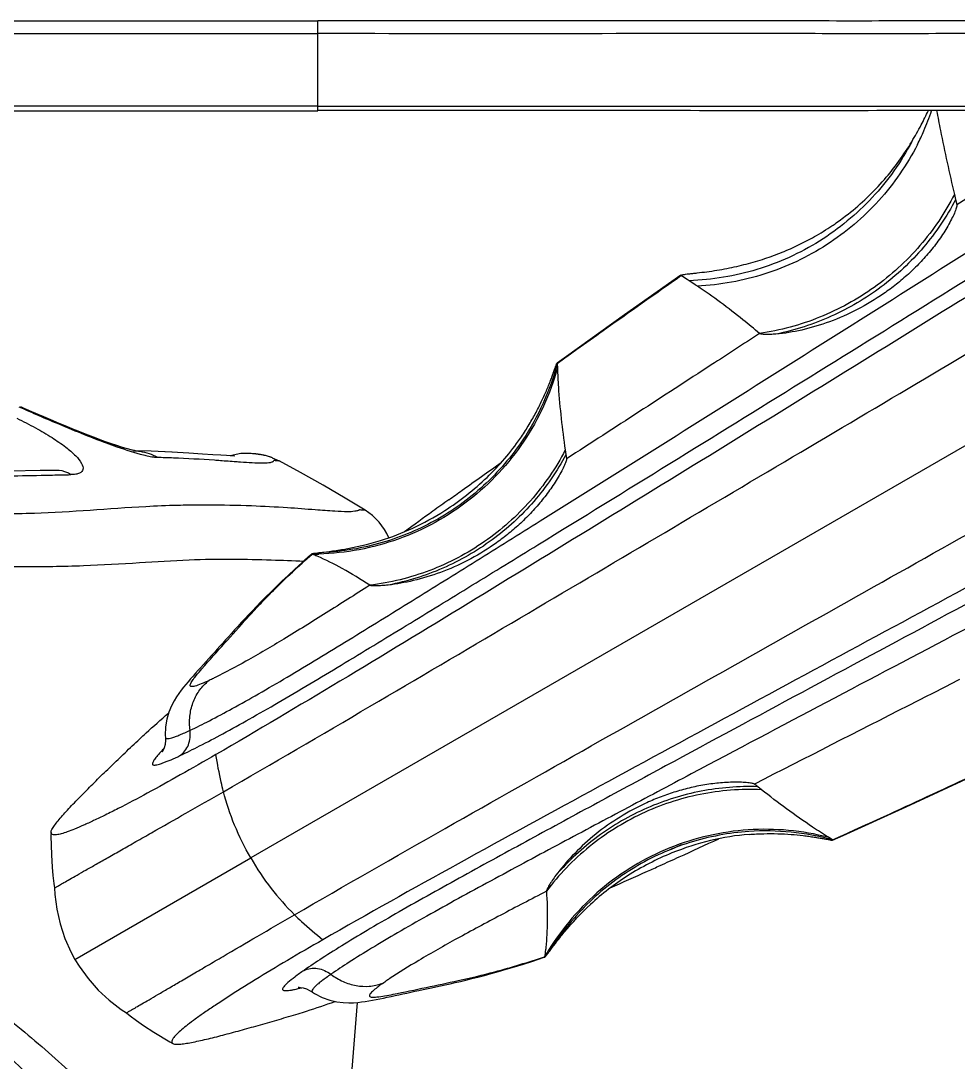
# Model space of a CAD drawing. Header units: millimetres. Extents: x -73584 to -37571, y -61249 to -50748.
# Drawn here: x -50424.94 to -50408.79, y -59242.47 to -59224.52 of the extents above; entities that cross this region are included whole.
import ezdxf

# ---------------------------------------------------------------- set-up
doc = ezdxf.new("R2010")
doc.units = ezdxf.units.MM
doc.header["$LTSCALE"] = 200
doc.layers.add('DIM', color=3, linetype='Continuous')
doc.layers.add('LAY0001_1', color=7, linetype='Continuous')

# ---------------------------------------------------------------- blocks, each defined once
blk = doc.blocks.new('12586')
at = {"color": 7, "linetype": 'Continuous'}
for p, q in [((-40059.275, -54898.156), (-40007.193, -54898.157)), ((-40040.679, -54898.375), (-40007.193, -54898.375)), ((-40007.193, -54899.626), (-40007.193, -54898.377)), ((-40007.193, -54899.626), (-40040.679, -54899.625)), ((-40007.193, -54899.705), (-40007.193, -54899.626)), ((-40040.679, -54899.705), (-40007.193, -54899.705)), ((-39996.227, -54901.148), (-39996.206, -54901.237)), ((-39996.206, -54901.237), (-39996.185, -54901.323)), ((-39989.138, -54901.493), (-40008.353, -54912.587)), ((-39989.138, -54901.493), (-40008.353, -54912.587)), ((-40002.907, -54903.944), (-40002.731, -54903.817)), ((-40002.91, -54903.94), (-40003.073, -54904.057)), ((-40003.07, -54904.061), (-40002.941, -54903.968)), ((-40002.91, -54903.94), (-40002.941, -54903.968)), ((-40002.941, -54903.968), (-40002.907, -54903.944)), ((-40003.073, -54904.057), (-40003.07, -54904.061)), ((-40003.07, -54904.061), (-40003.068, -54904.145)), ((-40003.07, -54904.061), (-40003.069, -54904.089)), ((-40003.069, -54904.089), (-40003.069, -54904.117)), ((-40003.069, -54904.117), (-40003.068, -54904.145)), ((-40002.933, -54905.553), (-40002.921, -54905.633)), ((-40002.933, -54905.553), (-40002.927, -54905.593)), ((-40002.927, -54905.593), (-40002.921, -54905.633)), ((-40002.921, -54905.633), (-40002.91, -54905.706)), ((-40009.822, -54910.509), (-40009.822, -54910.509)), ((-40009.851, -54910.706), (-40009.856, -54910.71)), ((-39999.615, -54911.359), (-39999.672, -54911.314)), ((-39999.552, -54911.41), (-39999.615, -54911.359)), ((-39999.583, -54911.385), (-39999.615, -54911.359)), ((-39999.552, -54911.41), (-39999.583, -54911.385)), ((-39998.328, -54912.275), (-39998.399, -54912.231)), ((-39998.375, -54912.246), (-39998.399, -54912.231)), ((-39998.352, -54912.26), (-39998.375, -54912.246)), ((-39998.328, -54912.275), (-39998.352, -54912.26)), ((-39998.328, -54912.275), (-39998.183, -54912.21)), ((-39998.326, -54912.279), (-39998.143, -54912.197)), ((-39998.183, -54912.21), (-39998.145, -54912.192)), ((-39998.143, -54912.197), (-39998.183, -54912.21)), ((-39998.145, -54912.192), (-39997.947, -54912.103)), ((-40001.111, -54912.438), (-40000.932, -54912.357)), ((-39998.326, -54912.279), (-39998.328, -54912.275)), ((-40011.383, -54914.336), (-40008.353, -54912.587)), ((-40007.288, -54914.899), (-40007.288, -54914.899))]:
    blk.add_line(p, q, dxfattribs=at)
for points in [[(-40000.939, -54902.54), (-40001.909, -54903.225), (-40002.91, -54903.94)], [(-40002.918, -54905.651), (-40002.915, -54905.669), (-40002.91, -54905.706)], [(-40007.299, -54907.344), (-40007.324, -54907.367), (-40007.463, -54907.491), (-40007.59, -54907.607), (-40007.707, -54907.715), (-40007.815, -54907.817), (-40007.915, -54907.913), (-40008.008, -54908.004), (-40008.095, -54908.09), (-40008.176, -54908.172), (-40008.252, -54908.25), (-40008.324, -54908.324), (-40008.391, -54908.396), (-40008.455, -54908.464), (-40008.516, -54908.53), (-40008.574, -54908.594), (-40008.63, -54908.656), (-40008.684, -54908.715), (-40008.736, -54908.773), (-40008.786, -54908.829), (-40008.834, -54908.883), (-40008.882, -54908.937), (-40008.93, -54908.99), (-40008.978, -54909.042), (-40009.026, -54909.095), (-40009.073, -54909.147), (-40009.12, -54909.199), (-40009.167, -54909.25), (-40009.213, -54909.301), (-40009.258, -54909.351), (-40009.303, -54909.401)], [(-40009.303, -54909.401), (-40009.346, -54909.45), (-40009.389, -54909.499), (-40009.431, -54909.548), (-40009.471, -54909.596), (-40009.51, -54909.645), (-40009.549, -54909.695), (-40009.589, -54909.749), (-40009.631, -54909.809), (-40009.674, -54909.88), (-40009.72, -54909.967), (-40009.763, -54910.071), (-40009.798, -54910.192), (-40009.821, -54910.329), (-40009.824, -54910.478), (-40009.822, -54910.509)], [(-40009.822, -54910.509), (-40009.821, -54910.557), (-40009.829, -54910.631), (-40009.844, -54910.689), (-40009.86, -54910.728), (-40009.872, -54910.751), (-40009.878, -54910.762), (-40009.879, -54910.762)], [(-39999.615, -54911.359), (-39999.643, -54911.337), (-39999.658, -54911.325)], [(-39998.143, -54912.197), (-39997.056, -54911.703), (-39995.945, -54911.189)], [(-40011.793, -54912.149), (-40011.794, -54912.208), (-40011.788, -54912.532), (-40011.775, -54912.743), (-40011.762, -54912.891), (-40011.747, -54913.025), (-40011.736, -54913.103)], [(-40011.736, -54913.103), (-40011.729, -54913.216), (-40011.696, -54913.471), (-40011.638, -54913.725), (-40011.555, -54913.974), (-40011.447, -54914.216), (-40011.383, -54914.336)], [(-40011.383, -54914.336), (-40011.311, -54914.452), (-40011.155, -54914.666), (-40010.981, -54914.863), (-40010.79, -54915.04), (-40010.586, -54915.197), (-40010.492, -54915.259)], [(-40005.383, -54914.855), (-40005.238, -54914.825), (-40005.162, -54914.809), (-40005.083, -54914.792), (-40005.002, -54914.774), (-40004.918, -54914.756), (-40004.83, -54914.736), (-40004.738, -54914.715), (-40004.643, -54914.692), (-40004.542, -54914.667), (-40004.437, -54914.64), (-40004.325, -54914.611), (-40004.208, -54914.579), (-40004.082, -54914.544), (-40003.949, -54914.505), (-40003.806, -54914.462), (-40003.654, -54914.415), (-40003.49, -54914.363), (-40003.314, -54914.305), (-40003.286, -54914.295)], [(-40007.517, -54914.818), (-40007.528, -54914.82), (-40007.536, -54914.821), (-40007.534, -54914.821), (-40007.521, -54914.82), (-40007.493, -54914.822), (-40007.451, -54914.828), (-40007.393, -54914.845), (-40007.327, -54914.875), (-40007.288, -54914.899)], [(-40007.288, -54914.899), (-40007.252, -54914.922), (-40007.121, -54914.992), (-40006.991, -54915.039), (-40006.869, -54915.068), (-40006.759, -54915.081), (-40006.663, -54915.085), (-40006.58, -54915.082), (-40006.508, -54915.076), (-40006.442, -54915.069), (-40006.379, -54915.06), (-40006.317, -54915.05), (-40006.256, -54915.039), (-40006.193, -54915.027), (-40006.129, -54915.015), (-40006.065, -54915.002), (-40005.999, -54914.988)], [(-40005.999, -54914.988), (-40005.933, -54914.974), (-40005.866, -54914.959), (-40005.799, -54914.945), (-40005.73, -54914.93), (-40005.661, -54914.915), (-40005.592, -54914.9), (-40005.523, -54914.885), (-40005.453, -54914.87), (-40005.383, -54914.855)], [(-40010.492, -54915.259), (-40010.429, -54915.307), (-40010.321, -54915.387), (-40010.2, -54915.472), (-40010.023, -54915.589), (-40009.745, -54915.757), (-40009.694, -54915.785)]]:
    blk.add_lwpolyline(points, dxfattribs=at)
for centre, radius, start, end in [((-40000.792, -54898.285), 4.408, 336.3849, 341.1917), ((-40585.855, -54003.225), 1074.379, 303.287965, 303.443651), ((-40000.827, -54898.27), 4.447, 332.9907, 336.3872), ((-40000.935, -54897.824), 4.657, 299.5388, 303.923), ((-39931.609, -55008.564), 125.747, 125.67249, 125.82589), ((-39918.801, -55026.291), 147.617, 125.82951, 126.06378), ((-40007.301, -54902.988), 4.361, 270.0732, 271.6183), ((-40008.594, -54910.149), 0.783, 127.4222, 129.8025), ((-40047.916, -54809.577), 113.187, 294.50475, 294.88423), ((-40049.745, -54805.561), 117.599, 294.32814, 294.50421), ((-39999.515, -54916.475), 4.361, 148.3817, 149.9268), ((-40006.362, -54914.015), 0.783, 290.1975, 292.5778)]:
    blk.add_arc(centre, radius, start, end, dxfattribs=at)
for points, knots in [([(-39991.55, -54898.384), (-39992.185, -54898.248), (-39993.166, -54898.176), (-39994.467, -54898.16), (-39995.773, -54898.155), (-39997.404, -54898.16), (-40000.015, -54898.157), (-40003.278, -54898.159), (-40005.888, -54898.158), (-40007.193, -54898.158)], [0, 0, 0, 0, 0.124504, 0.187109, 0.249626, 0.374691, 0.499751, 0.749876, 1, 1, 1, 1]), ([(-40007.193, -54898.375), (-40007.193, -54898.36), (-40007.193, -54898.288), (-40007.193, -54898.215), (-40007.193, -54898.157)], [0, 0, 0, 0, 0.203897, 1, 1, 1, 1]), ([(-39991.597, -54898.598), (-39992.22, -54898.466), (-39993.511, -54898.375), (-39995.449, -54898.376), (-39997.405, -54898.378), (-40000.015, -54898.376), (-40003.278, -54898.378), (-40005.888, -54898.377), (-40007.193, -54898.377)], [0, 0, 0, 0, 0.122382, 0.247357, 0.372818, 0.49825, 0.749123, 1, 1, 1, 1]), ([(-40007.193, -54899.627), (-40005.727, -54899.627), (-40003.528, -54899.628), (-40000.596, -54899.627), (-39998.396, -54899.628), (-39996.564, -54899.628), (-39995.098, -54899.624), (-39994.001, -54899.631), (-39992.911, -54899.65), (-39991.843, -54899.749), (-39990.82, -54900.021), (-39990.228, -54900.395), (-39989.961, -54900.607)], [0, 0, 0, 0, 0.25233, 0.378497, 0.504656, 0.630834, 0.693913, 0.756859, 0.81973, 0.881387, 0.94132, 1, 1, 1, 1]), ([(-40009.397, -54910.386), (-40009.285, -54910.334), (-40009.041, -54910.211), (-40008.649, -54910.001), (-40008.202, -54909.75), (-40007.531, -54909.358), (-40006.65, -54908.82), (-40005.567, -54908.15), (-40004.469, -54907.466), (-40002.998, -54906.547), (-40001.158, -54905.394), (-39998.951, -54904.004), (-39996.743, -54902.609), (-39994.538, -54901.208), (-39993.069, -54900.271), (-39992.335, -54899.8)], [0, 0, 0, 0, 0.018423, 0.040798, 0.06651, 0.095008, 0.156798, 0.220726, 0.285259, 0.350014, 0.479766, 0.60968, 0.7397, 0.869806, 1, 1, 1, 1]), ([(-39988.675, -54902.022), (-39988.934, -54901.717), (-39989.434, -54901.117), (-39990.169, -54900.469), (-39990.844, -54900.116), (-39991.386, -54899.935), (-39991.954, -54899.825), (-39992.741, -54899.736), (-39993.747, -54899.708), (-39994.964, -54899.701), (-39996.186, -54899.703), (-39998.632, -54899.706), (-40002.301, -54899.703), (-40005.563, -54899.704), (-40007.193, -54899.704)], [0, 0, 0, 0, 0.062299, 0.121446, 0.150609, 0.180127, 0.209909, 0.240446, 0.303149, 0.366263, 0.429622, 0.493021, 0.746507, 1, 1, 1, 1]), ([(-39996.962, -54900.24), (-39996.904, -54900.145), (-39996.805, -54899.968), (-39996.715, -54899.786), (-39996.674, -54899.703)], [0, 0, 0, 0, 0.546985, 1, 1, 1, 1]), ([(-39996.533, -54899.703), (-39996.512, -54899.817), (-39996.419, -54900.301), (-39996.313, -54900.782), (-39996.227, -54901.148)], [0, 0, 0, 0, 0.235213, 1, 1, 1, 1]), ([(-39991.33, -54899.995), (-39992.799, -54900.915), (-39995.743, -54902.749), (-39999.432, -54905.028), (-40002.389, -54906.844), (-40004.601, -54908.199), (-40006.785, -54909.526), (-40008.236, -54910.39), (-40008.952, -54910.805)], [0, 0, 0, 0, 0.25157, 0.503336, 0.629233, 0.755013, 0.879815, 1, 1, 1, 1]), ([(-40009.571, -54910.823), (-40009.457, -54910.769), (-40009.209, -54910.646), (-40008.811, -54910.435), (-40008.36, -54910.185), (-40007.678, -54909.794), (-40006.778, -54909.254), (-40005.668, -54908.578), (-40004.538, -54907.886), (-40003.024, -54906.955), (-40001.129, -54905.787), (-39998.854, -54904.38), (-39996.58, -54902.967), (-39994.306, -54901.548), (-39992.792, -54900.598), (-39992.036, -54900.122)], [0, 0, 0, 0, 0.018341, 0.040433, 0.065736, 0.093771, 0.155099, 0.218997, 0.283612, 0.348483, 0.478499, 0.6087, 0.739026, 0.869457, 1, 1, 1, 1]), ([(-39996.962, -54900.24), (-39997.144, -54900.587), (-39997.489, -54901.076), (-39998.064, -54901.616), (-39998.545, -54901.964), (-39999.069, -54902.245), (-39999.809, -54902.524), (-40000.402, -54902.623), (-40000.797, -54902.636)], [0, 0, 0, 0, 0.248843, 0.373841, 0.499012, 0.624286, 0.749663, 1, 1, 1, 1]), ([(-39996.865, -54900.289), (-39997.043, -54900.637), (-39997.493, -54901.291), (-39998.25, -54901.931), (-39998.939, -54902.314), (-39999.673, -54902.602), (-40000.263, -54902.71), (-40000.656, -54902.729)], [0, 0, 0, 0, 0.248975, 0.498721, 0.624065, 0.749509, 1, 1, 1, 1]), ([(-39998.058, -54901.486), (-39997.832, -54901.308), (-39997.427, -54900.922), (-39997.1, -54900.469), (-39996.962, -54900.24)], [0, 0, 0, 0, 0.517791, 1, 1, 1, 1]), ([(-40008.823, -54911.444), (-40007.978, -54910.957), (-40006.322, -54909.991), (-40003.102, -54908.092), (-39999.207, -54905.788), (-39994.675, -54903.102), (-39991.712, -54901.341), (-39990.264, -54900.479)], [0, 0, 0, 0, 0.135732, 0.266835, 0.52028, 0.765466, 1, 1, 1, 1]), ([(-39996.227, -54901.148), (-39996.388, -54901.464), (-39996.79, -54902.06), (-39997.586, -54902.785), (-39998.533, -54903.305), (-39999.23, -54903.494), (-39999.584, -54903.546)], [0, 0, 0, 0, 0.248902, 0.498713, 0.749205, 1, 1, 1, 1]), ([(-39996.206, -54901.237), (-39996.359, -54901.53), (-39996.734, -54902.085), (-39997.466, -54902.772), (-39998.334, -54903.283), (-39998.974, -54903.489), (-39999.301, -54903.556)], [0, 0, 0, 0, 0.248927, 0.498716, 0.749185, 1, 1, 1, 1]), ([(-39996.185, -54901.323), (-39996.184, -54901.328), (-39996.185, -54901.343), (-39996.19, -54901.37), (-39996.201, -54901.405), (-39996.224, -54901.467), (-39996.264, -54901.554), (-39996.323, -54901.666), (-39996.392, -54901.782), (-39996.494, -54901.937), (-39996.635, -54902.122), (-39996.819, -54902.33), (-39997.016, -54902.522), (-39997.224, -54902.699), (-39997.513, -54902.912), (-39997.893, -54903.141), (-39998.368, -54903.351), (-39998.839, -54903.491), (-39999.152, -54903.544), (-39999.301, -54903.556)], [0, 0, 0, 0, 0.004283, 0.011022, 0.020275, 0.031793, 0.059818, 0.091918, 0.125808, 0.160429, 0.230021, 0.299116, 0.367471, 0.435138, 0.502213, 0.634673, 0.764399, 0.888768, 1, 1, 1, 1]), ([(-39998.336, -54901.689), (-39998.313, -54901.673), (-39998.218, -54901.608), (-39998.126, -54901.539), (-39998.058, -54901.486)], [0, 0, 0, 0, 0.25098, 1, 1, 1, 1]), ([(-40000.939, -54902.54), (-40000.935, -54902.538), (-40000.921, -54902.534), (-40000.894, -54902.528), (-40000.853, -54902.523), (-40000.799, -54902.516), (-40000.733, -54902.509), (-40000.63, -54902.498), (-40000.491, -54902.481), (-40000.319, -54902.456), (-40000.147, -54902.425), (-39999.978, -54902.389), (-39999.76, -54902.336), (-39999.498, -54902.259), (-39999.197, -54902.149), (-39998.911, -54902.022), (-39998.728, -54901.926), (-39998.639, -54901.876)], [0, 0, 0, 0, 0.006025, 0.01732, 0.034365, 0.05727, 0.085144, 0.116823, 0.186744, 0.25968, 0.332503, 0.404205, 0.474525, 0.611228, 0.743654, 0.872939, 1, 1, 1, 1]), ([(-40002.731, -54903.817), (-40002.58, -54903.709), (-40001.984, -54903.283), (-40001.385, -54902.862), (-40000.938, -54902.548)], [0, 0, 0, 0, 0.253863, 1, 1, 1, 1]), ([(-40000.938, -54902.548), (-40000.939, -54902.547), (-40000.943, -54902.545), (-40000.94, -54902.541), (-40000.939, -54902.54)], [0, 0, 0, 0, 0.529926, 1, 1, 1, 1]), ([(-40000.797, -54902.636), (-40000.809, -54902.629), (-40000.855, -54902.599), (-40000.902, -54902.57), (-40000.938, -54902.548)], [0, 0, 0, 0, 0.2539, 1, 1, 1, 1]), ([(-40000.656, -54902.729), (-40000.668, -54902.721), (-40000.714, -54902.69), (-40000.762, -54902.659), (-40000.797, -54902.636)], [0, 0, 0, 0, 0.253738, 1, 1, 1, 1]), ([(-39999.584, -54903.546), (-39999.679, -54903.466), (-40000.025, -54903.18), (-40000.385, -54902.91), (-40000.656, -54902.729)], [0, 0, 0, 0, 0.275694, 1, 1, 1, 1]), ([(-40007.598, -54913.566), (-40006.735, -54913.066), (-40005.032, -54912.094), (-40001.704, -54910.213), (-39997.675, -54907.944), (-39992.987, -54905.308), (-39989.92, -54903.589), (-39988.421, -54902.75)], [0, 0, 0, 0, 0.135947, 0.267162, 0.520847, 0.765973, 1, 1, 1, 1]), ([(-39987.566, -54903.415), (-39989.213, -54904.285), (-39992.503, -54906.035), (-39996.606, -54908.241), (-39999.886, -54910.016), (-40002.337, -54911.347), (-40004.749, -54912.666), (-40006.336, -54913.552), (-40007.109, -54913.997)], [0, 0, 0, 0, 0.251384, 0.503034, 0.628891, 0.754663, 0.879619, 1, 1, 1, 1]), ([(-39999.584, -54903.546), (-39999.861, -54903.726), (-40000.969, -54904.448), (-40002.078, -54905.167), (-40002.91, -54905.706)], [0, 0, 0, 0, 0.250129, 1, 1, 1, 1]), ([(-39999.301, -54903.556), (-39999.334, -54903.559), (-39999.395, -54903.562), (-39999.467, -54903.563), (-39999.517, -54903.561), (-39999.546, -54903.558), (-39999.568, -54903.553), (-39999.58, -54903.549), (-39999.584, -54903.546)], [0, 0, 0, 0, 0.344587, 0.640961, 0.764977, 0.868561, 0.947944, 1, 1, 1, 1]), ([(-40003.068, -54904.145), (-40003.191, -54904.59), (-40003.488, -54905.234), (-40004.065, -54905.962), (-40004.581, -54906.434), (-40005.165, -54906.819), (-40006.015, -54907.203), (-40006.714, -54907.334), (-40007.178, -54907.348)], [0, 0, 0, 0, 0.248974, 0.373995, 0.499165, 0.624458, 0.749819, 1, 1, 1, 1]), ([(-40003.706, -54905.352), (-40003.659, -54905.283), (-40003.569, -54905.144), (-40003.449, -54904.935), (-40003.346, -54904.732), (-40003.272, -54904.568), (-40003.22, -54904.445), (-40003.187, -54904.36), (-40003.158, -54904.283), (-40003.133, -54904.214), (-40003.112, -54904.155), (-40003.097, -54904.113), (-40003.087, -54904.087), (-40003.081, -54904.072), (-40003.077, -54904.063), (-40003.074, -54904.058), (-40003.073, -54904.057)], [0, 0, 0, 0, 0.173925, 0.341494, 0.500174, 0.646901, 0.714528, 0.777506, 0.835031, 0.886216, 0.92988, 0.964668, 0.978166, 0.988723, 0.996086, 1, 1, 1, 1]), ([(-40003.07, -54904.061), (-40003.132, -54904.295), (-40003.294, -54904.753), (-40003.53, -54905.178), (-40003.664, -54905.379)], [0, 0, 0, 0, 0.499799, 1, 1, 1, 1]), ([(-40003.068, -54904.145), (-40003.064, -54904.253), (-40003.039, -54904.724), (-40002.985, -54905.193), (-40002.933, -54905.553)], [0, 0, 0, 0, 0.228651, 1, 1, 1, 1]), ([(-39989.399, -54904.689), (-39990.19, -54905.105), (-39991.77, -54905.941), (-39994.135, -54907.201), (-39996.496, -54908.465), (-39998.851, -54909.731), (-40000.811, -54910.788), (-40002.374, -54911.634), (-40003.538, -54912.266), (-40004.679, -54912.889), (-40005.596, -54913.399), (-40006.276, -54913.793), (-40006.719, -54914.06), (-40007.1, -54914.299), (-40007.331, -54914.452), (-40007.434, -54914.524)], [0, 0, 0, 0, 0.130538, 0.260963, 0.391284, 0.521479, 0.65149, 0.716359, 0.780971, 0.844867, 0.906199, 0.934249, 0.959562, 0.981661, 1, 1, 1, 1]), ([(-39989.09, -54905.015), (-39989.872, -54905.419), (-39991.434, -54906.23), (-39993.772, -54907.451), (-39996.106, -54908.677), (-39998.436, -54909.905), (-40000.374, -54910.932), (-40001.92, -54911.754), (-40003.073, -54912.368), (-40004.207, -54912.977), (-40005.123, -54913.477), (-40005.806, -54913.866), (-40006.253, -54914.131), (-40006.636, -54914.369), (-40006.867, -54914.52), (-40006.969, -54914.592)], [0, 0, 0, 0, 0.130145, 0.260198, 0.390165, 0.520027, 0.649729, 0.714462, 0.778981, 0.842914, 0.904773, 0.933354, 0.95914, 0.981566, 1, 1, 1, 1]), ([(-40003.664, -54905.379), (-40003.857, -54905.667), (-40004.313, -54906.199), (-40005.165, -54906.812), (-40006.138, -54907.208), (-40006.832, -54907.313), (-40007.179, -54907.324)], [0, 0, 0, 0, 0.249516, 0.499454, 0.749613, 1, 1, 1, 1]), ([(-40005.01, -54906.599), (-40004.75, -54906.432), (-40004.27, -54906.057), (-40003.874, -54905.595), (-40003.706, -54905.352)], [0, 0, 0, 0, 0.511856, 1, 1, 1, 1]), ([(-40002.933, -54905.553), (-40003.095, -54905.867), (-40003.5, -54906.457), (-40004.302, -54907.17), (-40005.252, -54907.67), (-40005.949, -54907.844), (-40006.302, -54907.887)], [0, 0, 0, 0, 0.249264, 0.499103, 0.749417, 1, 1, 1, 1]), ([(-40002.921, -54905.633), (-40003.074, -54905.921), (-40003.447, -54906.464), (-40004.172, -54907.133), (-40005.029, -54907.626), (-40005.66, -54907.821), (-40005.982, -54907.882)], [0, 0, 0, 0, 0.249286, 0.499113, 0.749412, 1, 1, 1, 1]), ([(-40002.91, -54905.706), (-40002.909, -54905.71), (-40002.911, -54905.723), (-40002.918, -54905.747), (-40002.93, -54905.779), (-40002.954, -54905.836), (-40002.995, -54905.919), (-40003.055, -54906.025), (-40003.125, -54906.138), (-40003.228, -54906.288), (-40003.369, -54906.469), (-40003.552, -54906.673), (-40003.748, -54906.861), (-40003.953, -54907.034), (-40004.237, -54907.243), (-40004.609, -54907.466), (-40005.074, -54907.672), (-40005.533, -54907.811), (-40005.837, -54907.866), (-40005.982, -54907.882)], [0, 0, 0, 0, 0.003659, 0.009828, 0.018571, 0.029657, 0.057131, 0.089051, 0.123008, 0.157826, 0.227985, 0.297695, 0.366625, 0.434792, 0.502277, 0.635251, 0.765024, 0.888976, 1, 1, 1, 1]), ([(-40004.939, -54906.412), (-40004.863, -54906.357), (-40004.562, -54906.142), (-40004.261, -54905.928), (-40004.035, -54905.77)], [0, 0, 0, 0, 0.253377, 1, 1, 1, 1]), ([(-40006.117, -54907.115), (-40005.927, -54907.056), (-40005.545, -54906.91), (-40005.187, -54906.712), (-40005.01, -54906.599)], [0, 0, 0, 0, 0.486715, 1, 1, 1, 1]), ([(-40007.179, -54907.324), (-40007.12, -54907.317), (-40006.979, -54907.301), (-40006.622, -54907.249), (-40006.327, -54907.18), (-40006.117, -54907.115)], [0, 0, 0, 0, 0.164724, 0.392189, 1, 1, 1, 1]), ([(-40009.194, -54909.324), (-40009.066, -54909.176), (-40008.801, -54908.889), (-40008.476, -54908.519), (-40008.196, -54908.215), (-40007.831, -54907.839), (-40007.523, -54907.552), (-40007.296, -54907.349)], [0, 0, 0, 0, 0.214615, 0.426737, 0.539664, 0.667034, 1, 1, 1, 1]), ([(-40007.296, -54907.349), (-40007.297, -54907.349), (-40007.3, -54907.348), (-40007.3, -54907.345), (-40007.299, -54907.344)], [0, 0, 0, 0, 0.642912, 1, 1, 1, 1]), ([(-40007.299, -54907.344), (-40007.296, -54907.341), (-40007.283, -54907.339), (-40007.259, -54907.334), (-40007.223, -54907.329), (-40007.195, -54907.326), (-40007.179, -54907.324)], [0, 0, 0, 0, 0.10641, 0.312835, 0.612588, 1, 1, 1, 1]), ([(-40007.206, -54907.386), (-40007.214, -54907.382), (-40007.243, -54907.37), (-40007.273, -54907.358), (-40007.296, -54907.349)], [0, 0, 0, 0, 0.253346, 1, 1, 1, 1]), ([(-40006.302, -54907.887), (-40006.456, -54907.784), (-40006.75, -54907.602), (-40007.059, -54907.448), (-40007.206, -54907.386)], [0, 0, 0, 0, 0.538398, 1, 1, 1, 1]), ([(-40006.302, -54907.887), (-40006.552, -54908.046), (-40007.043, -54908.357), (-40007.75, -54908.799), (-40008.387, -54909.173), (-40008.786, -54909.389), (-40008.966, -54909.477)], [0, 0, 0, 0, 0.286286, 0.561837, 0.806092, 1, 1, 1, 1]), ([(-40005.982, -54907.882), (-40006.019, -54907.886), (-40006.088, -54907.893), (-40006.171, -54907.897), (-40006.227, -54907.897), (-40006.26, -54907.896), (-40006.284, -54907.893), (-40006.298, -54907.89), (-40006.302, -54907.887)], [0, 0, 0, 0, 0.348718, 0.648167, 0.772965, 0.876346, 0.953677, 1, 1, 1, 1]), ([(-40009.318, -54909.475), (-40009.309, -54909.463), (-40009.269, -54909.412), (-40009.227, -54909.362), (-40009.194, -54909.324)], [0, 0, 0, 0, 0.231982, 1, 1, 1, 1]), ([(-40009.397, -54910.386), (-40009.407, -54910.306), (-40009.41, -54910.145), (-40009.359, -54909.914), (-40009.254, -54909.708), (-40009.152, -54909.595), (-40009.095, -54909.547)], [0, 0, 0, 0, 0.260986, 0.514809, 0.760694, 1, 1, 1, 1]), ([(-40009.315, -54909.625), (-40009.328, -54909.628), (-40009.345, -54909.632), (-40009.367, -54909.633), (-40009.379, -54909.632), (-40009.388, -54909.628), (-40009.396, -54909.618), (-40009.395, -54909.599), (-40009.385, -54909.575), (-40009.368, -54909.545), (-40009.345, -54909.511), (-40009.328, -54909.487), (-40009.318, -54909.475)], [0, 0, 0, 0, 0.15668, 0.214788, 0.260633, 0.296968, 0.328824, 0.401637, 0.506798, 0.645215, 0.811609, 1, 1, 1, 1]), ([(-40009.069, -54909.527), (-40009.115, -54909.548), (-40009.196, -54909.584), (-40009.279, -54909.615), (-40009.315, -54909.625)], [0, 0, 0, 0, 0.575773, 1, 1, 1, 1]), ([(-40008.966, -54909.477), (-40008.975, -54909.482), (-40009.009, -54909.498), (-40009.043, -54909.515), (-40009.069, -54909.527)], [0, 0, 0, 0, 0.260465, 1, 1, 1, 1]), ([(-39996.139, -54909.513), (-39996.433, -54909.663), (-39997.612, -54910.262), (-39998.79, -54910.862), (-39999.672, -54911.314)], [0, 0, 0, 0, 0.250129, 1, 1, 1, 1]), ([(-40010.269, -54910.536), (-40010.231, -54910.501), (-40010.067, -54910.35), (-40009.9, -54910.203), (-40009.77, -54910.091)], [0, 0, 0, 0, 0.228194, 1, 1, 1, 1]), ([(-40009.822, -54910.509), (-40009.822, -54910.512), (-40009.821, -54910.518), (-40009.812, -54910.528), (-40009.788, -54910.531), (-40009.753, -54910.527), (-40009.704, -54910.514), (-40009.643, -54910.492), (-40009.57, -54910.463), (-40009.487, -54910.427), (-40009.428, -54910.4), (-40009.397, -54910.386)], [0, 0, 0, 0, 0.01909, 0.037447, 0.085511, 0.161951, 0.270791, 0.41151, 0.581686, 0.77863, 1, 1, 1, 1]), ([(-40009.571, -54910.823), (-40009.539, -54910.8), (-40009.481, -54910.744), (-40009.4, -54910.6), (-40009.387, -54910.469), (-40009.397, -54910.386)], [0, 0, 0, 0, 0.239717, 0.486322, 1, 1, 1, 1]), ([(-40011.793, -54912.149), (-40011.793, -54912.13), (-40011.774, -54912.087), (-40011.731, -54912.021), (-40011.669, -54911.941), (-40011.593, -54911.853), (-40011.508, -54911.758), (-40011.38, -54911.622), (-40011.207, -54911.445), (-40010.988, -54911.227), (-40010.757, -54911.001), (-40010.516, -54910.77), (-40010.352, -54910.614), (-40010.269, -54910.536)], [0, 0, 0, 0, 0.024716, 0.06121, 0.107145, 0.159853, 0.217709, 0.279443, 0.411114, 0.550603, 0.695701, 0.845416, 1, 1, 1, 1]), ([(-40008.952, -54910.805), (-40009.157, -54910.923), (-40009.549, -54911.148), (-40010.11, -54911.459), (-40010.542, -54911.688), (-40010.851, -54911.844), (-40011.05, -54911.94), (-40011.226, -54912.021), (-40011.378, -54912.086), (-40011.505, -54912.135), (-40011.608, -54912.169), (-40011.688, -54912.187), (-40011.744, -54912.192), (-40011.78, -54912.183), (-40011.792, -54912.164), (-40011.793, -54912.154), (-40011.793, -54912.149)], [0, 0, 0, 0, 0.221455, 0.424117, 0.601834, 0.679534, 0.748898, 0.809517, 0.86115, 0.90372, 0.93747, 0.962746, 0.980065, 0.990832, 0.995208, 1, 1, 1, 1]), ([(-40009.958, -54910.822), (-40009.976, -54910.843), (-40010.001, -54910.873), (-40010.028, -54910.914), (-40010.043, -54910.94), (-40010.051, -54910.969), (-40010.032, -54910.985), (-40010.011, -54910.987), (-40009.983, -54910.984), (-40009.946, -54910.976), (-40009.902, -54910.962), (-40009.849, -54910.943), (-40009.789, -54910.92), (-40009.695, -54910.88), (-40009.622, -54910.847), (-40009.571, -54910.823)], [0, 0, 0, 0, 0.122326, 0.171104, 0.210241, 0.259776, 0.280272, 0.308797, 0.349597, 0.404076, 0.472376, 0.554115, 0.64852, 0.754798, 1, 1, 1, 1]), ([(-40009.856, -54910.71), (-40009.865, -54910.72), (-40009.9, -54910.757), (-40009.934, -54910.794), (-40009.958, -54910.822)], [0, 0, 0, 0, 0.266291, 1, 1, 1, 1]), ([(-40008.823, -54911.444), (-40008.837, -54911.39), (-40008.886, -54911.178), (-40008.927, -54910.965), (-40008.952, -54910.805)], [0, 0, 0, 0, 0.254258, 1, 1, 1, 1]), ([(-39997.947, -54912.103), (-39997.777, -54912.026), (-39997.111, -54911.723), (-39996.447, -54911.415), (-39995.952, -54911.185)], [0, 0, 0, 0, 0.253863, 1, 1, 1, 1]), ([(-39999.672, -54911.314), (-39999.676, -54911.311), (-39999.688, -54911.306), (-39999.711, -54911.3), (-39999.745, -54911.294), (-39999.807, -54911.287), (-39999.899, -54911.281), (-40000.022, -54911.279), (-40000.154, -54911.284), (-40000.335, -54911.298), (-40000.562, -54911.329), (-40000.831, -54911.387), (-40001.091, -54911.462), (-40001.344, -54911.553), (-40001.667, -54911.695), (-40002.046, -54911.905), (-40002.457, -54912.205), (-40002.807, -54912.533), (-40003.007, -54912.768), (-40003.093, -54912.886)], [0, 0, 0, 0, 0.003659, 0.009828, 0.018571, 0.029657, 0.057131, 0.089051, 0.123008, 0.157826, 0.227985, 0.297695, 0.366625, 0.434792, 0.502277, 0.635251, 0.765024, 0.888976, 1, 1, 1, 1]), ([(-39999.615, -54911.359), (-39999.94, -54911.348), (-40000.597, -54911.4), (-40001.539, -54911.694), (-40002.395, -54912.189), (-40002.879, -54912.638), (-40003.093, -54912.886)], [0, 0, 0, 0, 0.249286, 0.499113, 0.749412, 1, 1, 1, 1]), ([(-40011.736, -54913.103), (-40011.736, -54913.104), (-40011.731, -54913.101), (-40011.726, -54913.099), (-40011.713, -54913.092), (-40011.696, -54913.082), (-40011.673, -54913.069), (-40011.644, -54913.053), (-40011.61, -54913.034), (-40011.552, -54913), (-40011.463, -54912.95), (-40011.337, -54912.877), (-40011.184, -54912.79), (-40011.005, -54912.688), (-40010.801, -54912.572), (-40010.574, -54912.443), (-40010.324, -54912.301), (-40009.953, -54912.09), (-40009.451, -54911.804), (-40009.038, -54911.567), (-40008.824, -54911.444)], [0, 0, 0, 0, 0.000728, 0.003063, 0.007117, 0.012987, 0.020763, 0.030518, 0.042314, 0.056213, 0.090568, 0.133957, 0.1864, 0.247844, 0.318029, 0.396361, 0.482213, 0.574915, 0.778025, 1, 1, 1, 1]), ([(-40008.353, -54912.587), (-40008.457, -54912.404), (-40008.64, -54912.033), (-40008.773, -54911.64), (-40008.823, -54911.444)], [0, 0, 0, 0, 0.50919, 1, 1, 1, 1]), ([(-39999.552, -54911.41), (-39999.905, -54911.394), (-40000.618, -54911.449), (-40001.636, -54911.787), (-40002.545, -54912.36), (-40003.043, -54912.877), (-40003.257, -54913.16)], [0, 0, 0, 0, 0.249264, 0.499103, 0.749417, 1, 1, 1, 1]), ([(-39998.399, -54912.231), (-39998.491, -54912.173), (-39998.886, -54911.916), (-39999.266, -54911.635), (-39999.552, -54911.41)], [0, 0, 0, 0, 0.228651, 1, 1, 1, 1]), ([(-39998.399, -54912.231), (-39998.846, -54912.115), (-39999.553, -54912.05), (-40000.471, -54912.186), (-40001.138, -54912.397), (-40001.764, -54912.71), (-40002.521, -54913.254), (-40002.985, -54913.794), (-40003.228, -54914.189)], [0, 0, 0, 0, 0.248974, 0.373995, 0.499165, 0.624458, 0.749819, 1, 1, 1, 1]), ([(-39999.767, -54912.13), (-40000.112, -54912.153), (-40000.801, -54912.283), (-40001.757, -54912.714), (-40002.587, -54913.358), (-40003.025, -54913.907), (-40003.208, -54914.202)], [0, 0, 0, 0, 0.249516, 0.499454, 0.749613, 1, 1, 1, 1]), ([(-39999.764, -54912.181), (-39999.988, -54912.198), (-40000.442, -54912.271), (-40000.879, -54912.413), (-40001.094, -54912.501)], [0, 0, 0, 0, 0.492056, 1, 1, 1, 1]), ([(-39998.328, -54912.275), (-39998.561, -54912.211), (-39999.039, -54912.123), (-39999.525, -54912.114), (-39999.767, -54912.13)], [0, 0, 0, 0, 0.499799, 1, 1, 1, 1]), ([(-39999.764, -54912.181), (-39999.68, -54912.174), (-39999.516, -54912.166), (-39999.274, -54912.166), (-39999.047, -54912.178), (-39998.868, -54912.196), (-39998.735, -54912.213), (-39998.645, -54912.227), (-39998.564, -54912.24), (-39998.491, -54912.253), (-39998.43, -54912.264), (-39998.386, -54912.272), (-39998.358, -54912.277), (-39998.343, -54912.279), (-39998.333, -54912.279), (-39998.327, -54912.28), (-39998.326, -54912.279)], [0, 0, 0, 0, 0.173925, 0.341494, 0.500174, 0.6469, 0.714528, 0.777506, 0.835031, 0.886216, 0.92988, 0.964668, 0.978166, 0.988723, 0.996086, 1, 1, 1, 1]), ([(-40008.353, -54912.587), (-40008.247, -54912.769), (-40008.016, -54913.113), (-40007.743, -54913.424), (-40007.598, -54913.566)], [0, 0, 0, 0, 0.50919, 1, 1, 1, 1]), ([(-40001.094, -54912.501), (-40001.36, -54912.609), (-40001.857, -54912.864), (-40002.3, -54913.205), (-40002.496, -54913.387)], [0, 0, 0, 0, 0.517195, 1, 1, 1, 1]), ([(-40002.157, -54913.102), (-40001.942, -54913.007), (-40001.656, -54912.879), (-40001.37, -54912.75), (-40001.298, -54912.718)], [0, 0, 0, 0, 0.750356, 1, 1, 1, 1]), ([(-40003.093, -54912.886), (-40003.115, -54912.916), (-40003.155, -54912.973), (-40003.2, -54913.042), (-40003.228, -54913.091), (-40003.244, -54913.12), (-40003.253, -54913.143), (-40003.258, -54913.156), (-40003.257, -54913.16)], [0, 0, 0, 0, 0.348718, 0.648167, 0.772965, 0.876346, 0.953677, 1, 1, 1, 1]), ([(-40003.257, -54913.16), (-40003.52, -54913.297), (-40004.035, -54913.567), (-40004.771, -54913.959), (-40005.413, -54914.323), (-40005.8, -54914.561), (-40005.966, -54914.673)], [0, 0, 0, 0, 0.286286, 0.561837, 0.806092, 1, 1, 1, 1]), ([(-40003.257, -54913.16), (-40003.246, -54913.333), (-40003.235, -54913.657), (-40003.252, -54913.981), (-40003.268, -54914.13)], [0, 0, 0, 0, 0.535482, 1, 1, 1, 1]), ([(-40003.208, -54914.202), (-40003.173, -54914.154), (-40003.089, -54914.04), (-40002.865, -54913.757), (-40002.657, -54913.536), (-40002.496, -54913.387)], [0, 0, 0, 0, 0.164724, 0.392189, 1, 1, 1, 1]), ([(-40010.492, -54915.259), (-40010.492, -54915.258), (-40010.487, -54915.256), (-40010.483, -54915.252), (-40010.47, -54915.244), (-40010.454, -54915.234), (-40010.431, -54915.221), (-40010.403, -54915.204), (-40010.368, -54915.184), (-40010.31, -54915.15), (-40010.222, -54915.099), (-40010.096, -54915.026), (-40009.945, -54914.937), (-40009.767, -54914.833), (-40009.565, -54914.714), (-40009.339, -54914.582), (-40009.091, -54914.437), (-40008.723, -54914.221), (-40008.223, -54913.929), (-40007.813, -54913.69), (-40007.598, -54913.566)], [0, 0, 0, 0, 0.000728, 0.003063, 0.007117, 0.012987, 0.020763, 0.030518, 0.042314, 0.056213, 0.090568, 0.133957, 0.1864, 0.247844, 0.318029, 0.396361, 0.482213, 0.574915, 0.778025, 1, 1, 1, 1]), ([(-40007.598, -54913.566), (-40007.558, -54913.604), (-40007.4, -54913.753), (-40007.235, -54913.895), (-40007.109, -54913.997)], [0, 0, 0, 0, 0.254258, 1, 1, 1, 1]), ([(-40007.109, -54913.997), (-40007.314, -54914.115), (-40007.705, -54914.342), (-40008.254, -54914.673), (-40008.668, -54914.932), (-40008.958, -54915.122), (-40009.142, -54915.246), (-40009.3, -54915.358), (-40009.432, -54915.457), (-40009.538, -54915.543), (-40009.618, -54915.615), (-40009.674, -54915.675), (-40009.707, -54915.721), (-40009.716, -54915.757), (-40009.706, -54915.777), (-40009.698, -54915.783), (-40009.694, -54915.785)], [0, 0, 0, 0, 0.221455, 0.424117, 0.601834, 0.679534, 0.748898, 0.809517, 0.86115, 0.90372, 0.93747, 0.962746, 0.980065, 0.990832, 0.995208, 1, 1, 1, 1]), ([(-40003.268, -54914.13), (-40003.269, -54914.144), (-40003.275, -54914.197), (-40003.282, -54914.25), (-40003.288, -54914.29)], [0, 0, 0, 0, 0.255544, 1, 1, 1, 1]), ([(-40003.286, -54914.295), (-40003.282, -54914.294), (-40003.273, -54914.284), (-40003.257, -54914.266), (-40003.234, -54914.237), (-40003.218, -54914.215), (-40003.208, -54914.202)], [0, 0, 0, 0, 0.10641, 0.312835, 0.612588, 1, 1, 1, 1]), ([(-40005.897, -54914.937), (-40005.708, -54914.9), (-40005.335, -54914.816), (-40004.749, -54914.699), (-40004.064, -54914.535), (-40003.572, -54914.383), (-40003.288, -54914.29)], [0, 0, 0, 0, 0.214794, 0.425955, 0.667127, 1, 1, 1, 1]), ([(-40003.288, -54914.29), (-40003.289, -54914.292), (-40003.29, -54914.295), (-40003.286, -54914.296), (-40003.286, -54914.295)], [0, 0, 0, 0, 0.642912, 1, 1, 1, 1]), ([(-40007.434, -54914.524), (-40007.488, -54914.561), (-40007.582, -54914.629), (-40007.689, -54914.713), (-40007.752, -54914.77), (-40007.782, -54914.802), (-40007.8, -54914.828), (-40007.805, -54914.848), (-40007.801, -54914.86), (-40007.791, -54914.869), (-40007.77, -54914.874), (-40007.738, -54914.875), (-40007.698, -54914.871), (-40007.65, -54914.864), (-40007.574, -54914.849), (-40007.515, -54914.835), (-40007.474, -54914.825)], [0, 0, 0, 0, 0.232998, 0.413575, 0.481591, 0.533749, 0.570369, 0.593982, 0.603504, 0.613583, 0.639951, 0.677482, 0.725985, 0.784127, 0.850209, 1, 1, 1, 1]), ([(-40007.434, -54914.524), (-40007.398, -54914.508), (-40007.321, -54914.486), (-40007.156, -54914.487), (-40007.036, -54914.541), (-40006.969, -54914.592)], [0, 0, 0, 0, 0.239726, 0.48634, 1, 1, 1, 1]), ([(-40006.969, -54914.592), (-40006.997, -54914.611), (-40007.049, -54914.649), (-40007.122, -54914.703), (-40007.184, -54914.751), (-40007.233, -54914.794), (-40007.269, -54914.83), (-40007.29, -54914.858), (-40007.299, -54914.88), (-40007.295, -54914.893), (-40007.29, -54914.897), (-40007.288, -54914.899)], [0, 0, 0, 0, 0.221382, 0.418352, 0.58856, 0.729237, 0.838081, 0.914524, 0.962554, 0.98091, 1, 1, 1, 1]), ([(-40006.969, -54914.592), (-40006.905, -54914.641), (-40006.767, -54914.723), (-40006.54, -54914.795), (-40006.31, -54914.807), (-40006.161, -54914.775), (-40006.092, -54914.75)], [0, 0, 0, 0, 0.260986, 0.514809, 0.760694, 1, 1, 1, 1]), ([(-40006.06, -54914.737), (-40006.092, -54914.759), (-40006.15, -54914.801), (-40006.224, -54914.859), (-40006.272, -54914.903), (-40006.296, -54914.932), (-40006.304, -54914.945), (-40006.305, -54914.951)], [0, 0, 0, 0, 0.355998, 0.649002, 0.866414, 0.943499, 1, 1, 1, 1]), ([(-40005.966, -54914.673), (-40005.975, -54914.678), (-40006.006, -54914.699), (-40006.037, -54914.721), (-40006.06, -54914.737)], [0, 0, 0, 0, 0.260465, 1, 1, 1, 1]), ([(-40006.177, -54914.983), (-40006.133, -54914.979), (-40006.039, -54914.964), (-40005.946, -54914.947), (-40005.897, -54914.937)], [0, 0, 0, 0, 0.466769, 1, 1, 1, 1]), ([(-40007.534, -54915.272), (-40007.486, -54915.257), (-40007.273, -54915.19), (-40007.062, -54915.118), (-40006.899, -54915.062)], [0, 0, 0, 0, 0.228176, 1, 1, 1, 1]), ([(-40006.306, -54914.966), (-40006.305, -54914.968), (-40006.299, -54914.98), (-40006.284, -54914.983), (-40006.274, -54914.985)], [0, 0, 0, 0, 0.200468, 1, 1, 1, 1]), ([(-40006.274, -54914.985), (-40006.26, -54914.987), (-40006.227, -54914.988), (-40006.195, -54914.985), (-40006.177, -54914.983)], [0, 0, 0, 0, 0.438943, 1, 1, 1, 1]), ([(-40009.694, -54915.785), (-40009.677, -54915.794), (-40009.63, -54915.8), (-40009.552, -54915.796), (-40009.452, -54915.782), (-40009.338, -54915.76), (-40009.212, -54915.733), (-40009.031, -54915.691), (-40008.791, -54915.63), (-40008.492, -54915.549), (-40008.182, -54915.462), (-40007.861, -54915.369), (-40007.644, -54915.305), (-40007.534, -54915.272)], [0, 0, 0, 0, 0.024716, 0.06121, 0.107145, 0.159853, 0.217709, 0.279443, 0.411114, 0.550603, 0.695701, 0.845416, 1, 1, 1, 1])]:
    blk.add_open_spline(points, degree=3, knots=knots, dxfattribs=at)
for points in [[(-40006.305, -54914.951), (-40006.306, -54914.954), (-40006.307, -54914.956), (-40006.307, -54914.959)], [(-40006.307, -54914.959), (-40006.307, -54914.961), (-40006.307, -54914.964), (-40006.306, -54914.966)]]:
    blk.add_open_spline(points, degree=3, dxfattribs=at)
at = {"layer": 'LAY0001_1', "color": 7, "linetype": 'Continuous'}
for p, q in [((-40010.375, -54905.566), (-40010.373, -54905.566)), ((-40009.71, -54905.592), (-40010.067, -54905.576)), ((-40009.186, -54905.625), (-40009.419, -54905.609)), ((-40008.508, -54905.615), (-40008.515, -54905.617)), ((-40008.415, -54905.616), (-40008.508, -54905.615)), ((-40008.31, -54905.619), (-40008.319, -54905.619)), ((-40008.296, -54905.62), (-40008.311, -54905.619)), ((-40008.281, -54905.621), (-40008.297, -54905.62)), ((-40008.264, -54905.623), (-40008.281, -54905.621)), ((-40008.767, -54905.651), (-40008.869, -54905.646)), ((-40008.248, -54905.624), (-40008.265, -54905.623)), ((-40008.232, -54905.626), (-40008.249, -54905.624)), ((-40008.215, -54905.629), (-40008.232, -54905.626)), ((-40008.097, -54905.651), (-40008.189, -54905.633)), ((-40008.168, -54905.636), (-40008.174, -54905.635)), ((-40007.977, -54905.689), (-40008.097, -54905.651)), ((-40007.987, -54905.686), (-40008.096, -54905.651)), ((-40007.98, -54905.688), (-40007.864, -54905.741)), ((-40007.873, -54905.737), (-40007.868, -54905.739)), ((-40007.869, -54905.741), (-40007.863, -54905.742)), ((-40007.868, -54905.739), (-40007.868, -54905.739)), ((-40011.705, -54905.905), (-40011.709, -54905.905)), ((-40006.516, -54915.077), (-40007.074, -54921.946))]:
    blk.add_line(p, q, dxfattribs=at)
for points in [[(-40010.338, -54905.568), (-40010.354, -54905.565), (-40010.393, -54905.557), (-40010.451, -54905.542), (-40010.527, -54905.52), (-40010.617, -54905.492), (-40010.721, -54905.458), (-40010.836, -54905.417), (-40010.961, -54905.371), (-40011.096, -54905.32), (-40011.24, -54905.265), (-40011.39, -54905.205), (-40011.548, -54905.14), (-40011.712, -54905.072), (-40011.881, -54905), (-40012.055, -54904.925), (-40012.232, -54904.848), (-40012.313, -54904.811)], [(-40010.346, -54905.567), (-40010.365, -54905.563), (-40010.411, -54905.552), (-40010.478, -54905.534), (-40010.56, -54905.51), (-40010.657, -54905.479), (-40010.767, -54905.442), (-40010.887, -54905.399), (-40011.017, -54905.351), (-40011.154, -54905.298), (-40011.297, -54905.242), (-40011.445, -54905.182), (-40011.599, -54905.119), (-40011.757, -54905.053), (-40011.919, -54904.984), (-40012.086, -54904.912), (-40012.254, -54904.838)], [(-40010.354, -54905.567), (-40010.346, -54905.567), (-40010.338, -54905.568)], [(-40009.708, -54905.592), (-40010.066, -54905.576), (-40010.346, -54905.567)], [(-40009.003, -54905.637), (-40009.184, -54905.625), (-40009.416, -54905.609), (-40009.71, -54905.592)], [(-40008.2, -54905.637), (-40008.222, -54905.632), (-40008.347, -54905.615), (-40008.524, -54905.617), (-40008.708, -54905.653)], [(-40008.867, -54905.646), (-40009.006, -54905.637), (-40009.186, -54905.625)], [(-40008.636, -54905.653), (-40008.632, -54905.652), (-40008.637, -54905.653), (-40008.658, -54905.653), (-40008.7, -54905.653), (-40008.768, -54905.651)], [(-40008.172, -54905.635), (-40008.184, -54905.633), (-40008.199, -54905.631), (-40008.215, -54905.629)], [(-40006.381, -54906.591), (-40006.723, -54906.386), (-40007.106, -54906.162), (-40007.493, -54905.944), (-40007.862, -54905.742)], [(-40011.709, -54905.905), (-40011.98, -54905.909), (-40012.493, -54905.919), (-40013.053, -54905.929), (-40013.655, -54905.935), (-40014.299, -54905.937), (-40014.777, -54905.933)]]:
    blk.add_lwpolyline(points, dxfattribs=at)
for centre, radius, start, end in [((-39969.461, -54807.296), 106.527, 246.26018, 246.46309), ((-40008.338, -54906.622), 1, 69.0026, 85.6318), ((-40006.9, -54907.446), 1, 22.2677, 58.7835)]:
    blk.add_arc(centre, radius, start, end, dxfattribs=at)
for points, knots in [([(-40012.383, -54905.007), (-40012.274, -54905.06), (-40012.067, -54905.165), (-40011.786, -54905.33), (-40011.553, -54905.489), (-40011.379, -54905.637), (-40011.271, -54905.76), (-40011.23, -54905.869), (-40011.262, -54905.931), (-40011.308, -54905.959), (-40011.373, -54905.976), (-40011.422, -54905.979), (-40011.45, -54905.979)], [0, 0, 0, 0, 0.211578, 0.403697, 0.569122, 0.702125, 0.798363, 0.859398, 0.884496, 0.913665, 0.951469, 1, 1, 1, 1]), ([(-40012.001, -54904.96), (-40011.902, -54905.003), (-40011.519, -54905.168), (-40011.132, -54905.324), (-40010.842, -54905.432)], [0, 0, 0, 0, 0.259466, 1, 1, 1, 1]), ([(-40010.842, -54905.432), (-40010.781, -54905.454), (-40010.569, -54905.53), (-40010.354, -54905.601), (-40010.198, -54905.64)], [0, 0, 0, 0, 0.28717, 1, 1, 1, 1]), ([(-40010.373, -54905.566), (-40010.335, -54905.567), (-40010.192, -54905.58), (-40010.052, -54905.628), (-40009.96, -54905.679)], [0, 0, 0, 0, 0.265975, 1, 1, 1, 1]), ([(-40012.081, -54906.647), (-40012.269, -54906.653), (-40012.651, -54906.658), (-40013.237, -54906.646), (-40013.846, -54906.626), (-40014.476, -54906.608), (-40015.124, -54906.596), (-40016.016, -54906.576), (-40017.161, -54906.55), (-40018.561, -54906.524), (-40020.487, -54906.492), (-40022.949, -54906.44), (-40025.956, -54906.342), (-40029.012, -54906.198), (-40032.096, -54906.005), (-40034.158, -54905.845), (-40035.19, -54905.759)], [0, 0, 0, 0, 0.024281, 0.04962, 0.075987, 0.103282, 0.131333, 0.160044, 0.219088, 0.279777, 0.341704, 0.468828, 0.599266, 0.731824, 0.865591, 1, 1, 1, 1]), ([(-40010.198, -54905.64), (-40010.185, -54905.643), (-40010.139, -54905.654), (-40010.093, -54905.664), (-40010.059, -54905.669)], [0, 0, 0, 0, 0.273024, 1, 1, 1, 1]), ([(-40010.059, -54905.669), (-40010.049, -54905.671), (-40010.017, -54905.676), (-40009.983, -54905.68), (-40009.96, -54905.679)], [0, 0, 0, 0, 0.288929, 1, 1, 1, 1]), ([(-40009.962, -54905.678), (-40009.87, -54905.68), (-40009.542, -54905.691), (-40009.214, -54905.71), (-40008.979, -54905.726)], [0, 0, 0, 0, 0.282881, 1, 1, 1, 1]), ([(-40008.979, -54905.726), (-40008.945, -54905.729), (-40008.82, -54905.738), (-40008.694, -54905.747), (-40008.604, -54905.753)], [0, 0, 0, 0, 0.276428, 1, 1, 1, 1]), ([(-40008.604, -54905.753), (-40008.578, -54905.755), (-40008.486, -54905.762), (-40008.394, -54905.768), (-40008.329, -54905.772)], [0, 0, 0, 0, 0.283014, 1, 1, 1, 1]), ([(-40008.329, -54905.772), (-40008.269, -54905.775), (-40008.173, -54905.78), (-40008.058, -54905.776), (-40007.996, -54905.766), (-40007.97, -54905.754), (-40007.957, -54905.745), (-40007.951, -54905.723), (-40007.936, -54905.732), (-40007.929, -54905.733)], [0, 0, 0, 0, 0.43235, 0.696496, 0.838489, 0.878657, 0.905608, 0.953512, 1, 1, 1, 1]), ([(-40007.929, -54905.733), (-40007.924, -54905.733), (-40007.906, -54905.733), (-40007.887, -54905.733), (-40007.873, -54905.737)], [0, 0, 0, 0, 0.269649, 1, 1, 1, 1]), ([(-40011.881, -54905.988), (-40011.844, -54905.987), (-40011.7, -54905.984), (-40011.557, -54905.981), (-40011.45, -54905.979)], [0, 0, 0, 0, 0.256174, 1, 1, 1, 1]), ([(-40011.45, -54905.979), (-40011.468, -54905.968), (-40011.546, -54905.925), (-40011.637, -54905.904), (-40011.705, -54905.905)], [0, 0, 0, 0, 0.235866, 1, 1, 1, 1]), ([(-40014.547, -54906.008), (-40014.089, -54906.013), (-40013.2, -54906.015), (-40012.312, -54905.996), (-40011.881, -54905.988)], [0, 0, 0, 0, 0.514581, 1, 1, 1, 1]), ([(-40009.614, -54906.509), (-40009.797, -54906.513), (-40010.62, -54906.549), (-40011.441, -54906.626), (-40012.081, -54906.647)], [0, 0, 0, 0, 0.221826, 1, 1, 1, 1]), ([(-40009.089, -54906.505), (-40009.131, -54906.505), (-40009.306, -54906.504), (-40009.481, -54906.506), (-40009.614, -54906.509)], [0, 0, 0, 0, 0.241054, 1, 1, 1, 1]), ([(-40006.381, -54906.59), (-40006.387, -54906.588), (-40006.4, -54906.589), (-40006.422, -54906.589), (-40006.449, -54906.591), (-40006.473, -54906.582), (-40006.49, -54906.592), (-40006.505, -54906.599), (-40006.529, -54906.606), (-40006.588, -54906.617), (-40006.715, -54906.621), (-40006.942, -54906.609), (-40007.287, -54906.583), (-40007.765, -54906.545), (-40008.381, -54906.514), (-40008.838, -54906.506), (-40009.089, -54906.505)], [0, 0, 0, 0, 0.006327, 0.014388, 0.024129, 0.035989, 0.039827, 0.04554, 0.054246, 0.067333, 0.112695, 0.193598, 0.318831, 0.495204, 0.723144, 1, 1, 1, 1]), ([(-40014.647, -54907.507), (-40014.243, -54907.518), (-40013.458, -54907.539), (-40012.321, -54907.57), (-40011.265, -54907.554), (-40010.306, -54907.5), (-40009.448, -54907.441), (-40008.689, -54907.43), (-40008.031, -54907.447), (-40007.624, -54907.46), (-40007.438, -54907.471)], [0, 0, 0, 0, 0.168154, 0.326489, 0.473272, 0.60691, 0.726101, 0.830979, 0.922258, 1, 1, 1, 1]), ([(-40028.727, -54913.295), (-40028.232, -54913.282), (-40027.244, -54913.262), (-40025.764, -54913.222), (-40024.292, -54913.175), (-40022.829, -54913.118), (-40021.38, -54913.066), (-40019.952, -54913.03), (-40018.555, -54913.041), (-40017.202, -54913.156), (-40015.913, -54913.448), (-40014.715, -54913.923), (-40013.613, -54914.55), (-40012.601, -54915.283), (-40011.666, -54916.076), (-40010.555, -54917.145), (-40009.408, -54918.444), (-40008.505, -54919.723), (-40007.989, -54920.591), (-40007.681, -54921.144), (-40007.441, -54921.585), (-40007.249, -54921.892), (-40007.154, -54922.014), (-40007.109, -54922.058), (-40007.092, -54922.077), (-40007.086, -54922.086), (-40007.085, -54922.088)], [0, 0, 0, 0, 0.058343, 0.11646, 0.174344, 0.231921, 0.288969, 0.34519, 0.40017, 0.453452, 0.504944, 0.555181, 0.604784, 0.65392, 0.702211, 0.749061, 0.83548, 0.905969, 0.933167, 0.954371, 0.980585, 0.992317, 0.996939, 0.998838, 0.9997, 1, 1, 1, 1]), ([(-40007.611, -54922.892), (-40007.614, -54922.892), (-40007.624, -54922.886), (-40007.645, -54922.867), (-40007.702, -54922.823), (-40007.816, -54922.67), (-40008.048, -54922.277), (-40008.327, -54921.702), (-40008.693, -54920.99), (-40009.296, -54919.915), (-40010.332, -54918.38), (-40011.638, -54916.849), (-40012.894, -54915.643), (-40013.951, -54914.798), (-40015.122, -54914.083), (-40016.194, -54913.646), (-40017.102, -54913.407), (-40018.059, -54913.24), (-40019.302, -54913.151), (-40020.823, -54913.139), (-40022.376, -54913.156), (-40023.949, -54913.191), (-40026.068, -54913.241), (-40027.662, -54913.275), (-40028.727, -54913.295)], [0, 0, 0, 0, 0.000385, 0.001285, 0.003396, 0.008862, 0.023545, 0.05718, 0.084045, 0.117763, 0.202365, 0.301661, 0.35405, 0.407201, 0.46075, 0.515085, 0.542859, 0.571159, 0.629361, 0.689301, 0.75039, 0.812239, 0.874534, 1, 1, 1, 1])]:
    blk.add_open_spline(points, degree=3, knots=knots, dxfattribs=at)
blk = doc.blocks.new('*U1115')
at = {"layer": 'DIM', "color": 0}
blk.add_blockref('12586', (40121.647, 54909.248), dxfattribs=at)
blk = doc.blocks.new('*U1116')
at = {"layer": 'DIM', "color": 0, "linetype": 'ByBlock', "lineweight": -2, "transparency": 16777216}
blk.add_blockref('*U1115', (4000, 0), dxfattribs=at)

msp = doc.modelspace()

# ---------------------------------------------------------------- block references
at = {"layer": 'DIM', "color": 0}
msp.add_blockref('*U1116', (-54534.278, -59235.614), dxfattribs=at)

doc.saveas('drawing.dxf')
